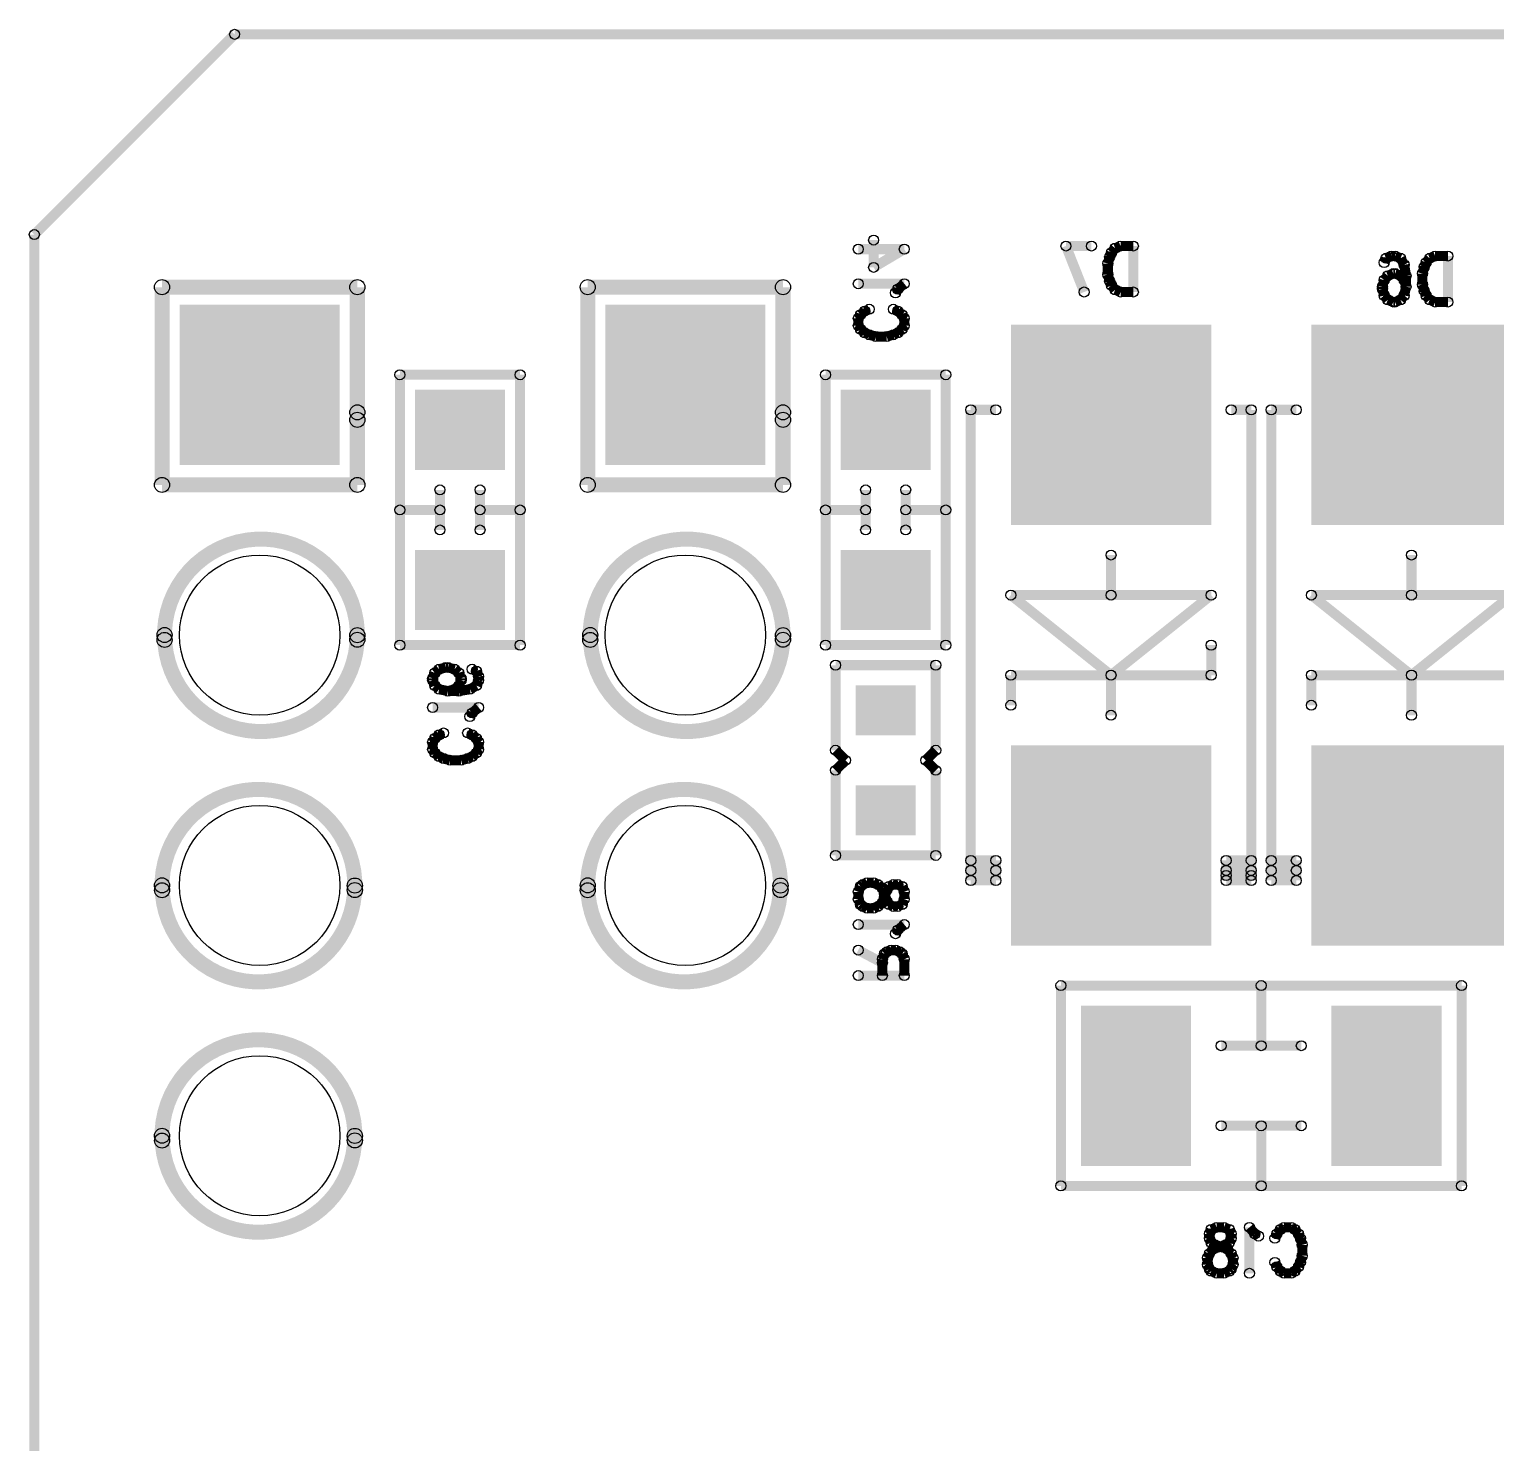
# Model space of a CAD drawing. Extents: x 100 to 134.1, y 89.7 to 148.
# Drawn here: x 99.95 to 114.59, y 133.94 to 148.05 of the extents above; entities that cross this region are included whole.
import ezdxf

# ---------------------------------------------------------------- set-up
doc = ezdxf.new("R2010")
doc.units = 0
doc.layers.get('0').update_dxf_attribs({"linetype": 'CONTINUOUS'})
doc.layers.add('MASK-BOTTOM_PHO', color=4, linetype='CONTINUOUS')
doc.layers.add('SILK-BOTTOM_PHO', color=5, linetype='CONTINUOUS')

# ---------------------------------------------------------------- blocks, each defined once
blk = doc.blocks.new('SQUARE_21')
blk.add_solid([(0.999998, 0.999998), (0.999998, -0.999998), (-0.999998, 0.999998), (-0.999998, -0.999998)])
blk = doc.blocks.new('SQUARE_28')
blk.add_solid([(0.799972, 0.799972), (0.799972, -0.799972), (-0.799972, 0.799972), (-0.799972, -0.799972)])
blk = doc.blocks.new('ROUND_49')
blk.add_circle((0, 0), 0.8)
blk = doc.blocks.new('ROUND_1')
blk.add_circle((0, 0), 0.05)
blk = doc.blocks.new('SQUARE_16')
blk.add_solid([(0.250062, 0.250062), (0.250062, -0.250062), (-0.250062, 0.250062), (-0.250062, -0.250062)])
blk = doc.blocks.new('SQUARE_152')
blk.add_solid([(0.550036, 0.550036), (0.550036, -0.550036), (-0.550036, 0.550036), (-0.550036, -0.550036)])
blk = doc.blocks.new('SQUARE_165')
blk.add_solid([(0.40005, 0.40005), (0.40005, -0.40005), (-0.40005, 0.40005), (-0.40005, -0.40005)])
blk = doc.blocks.new('ROUND_61')
blk.add_circle((0, 0), 0.0751)

msp = doc.modelspace()

# ---------------------------------------------------------------- linework, layer by layer
at = {"layer": 'MASK-BOTTOM_PHO'}
for points, const_width in [([(102.00005, 147.999958), (100.000054, 145.999962)], 0.100076), ([(131.99999, 147.999958), (102.00005, 147.999958)], 0.100076), ([(100.000054, 145.999962), (100.000054, 102.00005)], 0.100076), ([(104.199944, 144.050004), (104.30002, 144.050004)], 0.8001), ([(108.450126, 144.050004), (108.549948, 144.050004)], 0.8001), ([(104.199944, 142.450058), (104.30002, 142.450058)], 0.8001), ([(108.450126, 142.450058), (108.549948, 142.450058)], 0.8001), ([(108.549948, 141.249908), (108.450126, 141.249908)], 0.500124), ([(108.549948, 140.24991), (108.450126, 140.24991)], 0.500124), ([(111.000032, 137.249916), (111.000032, 137.750042)], 1.100072), ([(113.4999, 137.249916), (113.4999, 137.750042)], 1.100072)]:
    msp.add_lwpolyline(points, dxfattribs=dict(at, const_width=const_width))
at = {"layer": 'SILK-BOTTOM_PHO'}
for points, const_width in [([(102.00005, 147.999958), (100.000054, 145.999962)], 0.100076), ([(131.99999, 147.999958), (102.00005, 147.999958)], 0.100076), ([(100.000054, 145.999962), (100.000054, 102.00005)], 0.100076), ([(108.379768, 145.67281), (108.379768, 145.945352)], 0.100076), ([(108.685838, 145.85442), (108.226606, 145.85442)], 0.100076), ([(108.685838, 145.85442), (108.379768, 145.67281)], 0.100076), ([(110.300008, 145.885916), (110.481872, 145.426684)], 0.100076), ([(110.554516, 145.885916), (110.300008, 145.885916)], 0.100076), ([(110.73638, 145.776442), (110.718092, 145.71091)], 0.100076), ([(110.754668, 145.820384), (110.73638, 145.776442)], 0.100076), ([(110.79099, 145.864072), (110.754668, 145.820384)], 0.100076), ([(110.845346, 145.885916), (110.79099, 145.864072)], 0.100076), ([(110.972854, 145.885916), (110.845346, 145.885916)], 0.100076), ([(110.972854, 145.885916), (110.972854, 145.426684)], 0.100076), ([(113.495328, 145.763996), (113.549938, 145.78584)], 0.100076), ([(113.549938, 145.78584), (113.58626, 145.78584)], 0.100076), ([(113.58626, 145.78584), (113.64087, 145.763996)], 0.100076), ([(113.98631, 145.78584), (113.9317, 145.763996)], 0.100076), ([(114.113564, 145.78584), (113.98631, 145.78584)], 0.100076), ([(114.113564, 145.78584), (114.113564, 145.326608)], 0.100076), ([(110.718092, 145.71091), (110.718092, 145.601436)], 0.100076), ([(113.477294, 145.720308), (113.495328, 145.763996)], 0.100076), ([(113.64087, 145.763996), (113.677192, 145.698464)], 0.100076), ([(113.677192, 145.698464), (113.69548, 145.58899)], 0.100076), ([(113.877344, 145.67662), (113.859056, 145.610834)], 0.100076), ([(113.895378, 145.720308), (113.877344, 145.67662)], 0.100076), ([(113.9317, 145.763996), (113.895378, 145.720308)], 0.100076), ([(103.225092, 145.474944), (101.27488, 145.474944)], 0.150114), ([(101.27488, 145.474944), (101.27488, 143.500094)], 0.150114), ([(103.225092, 144.15008), (103.225092, 145.474944)], 0.150114), ([(107.47502, 145.474944), (105.525062, 145.474944)], 0.150114), ([(105.525062, 145.474944), (105.525062, 143.500094)], 0.150114), ([(107.47502, 144.15008), (107.47502, 145.474944)], 0.150114), ([(108.685838, 145.50898), (108.226606, 145.50898)], 0.100076), ([(108.620306, 145.454624), (108.685838, 145.50898)], 0.100076), ([(110.718092, 145.601436), (110.73638, 145.535904)], 0.100076), ([(110.73638, 145.535904), (110.754668, 145.492216)], 0.100076), ([(110.754668, 145.492216), (110.79099, 145.448528)], 0.100076), ([(113.459006, 145.47977), (113.477294, 145.545302)], 0.100076), ([(113.459006, 145.457926), (113.459006, 145.47977)], 0.100076), ([(113.477294, 145.545302), (113.513616, 145.58899)], 0.100076), ([(113.513616, 145.58899), (113.568226, 145.610834)], 0.100076), ([(113.568226, 145.610834), (113.58626, 145.610834)], 0.100076), ([(113.58626, 145.610834), (113.64087, 145.58899)], 0.100076), ([(113.64087, 145.58899), (113.677192, 145.545302)], 0.100076), ([(113.677192, 145.545302), (113.69548, 145.47977)], 0.100076), ([(113.69548, 145.47977), (113.677192, 145.39214)], 0.100076), ([(113.69548, 145.58899), (113.69548, 145.47977)], 0.100076), ([(113.859056, 145.610834), (113.859056, 145.501614)], 0.100076), ([(113.859056, 145.501614), (113.877344, 145.435828)], 0.100076), ([(108.598462, 145.418302), (108.620306, 145.454624)], 0.100076), ([(110.79099, 145.448528), (110.845346, 145.426684)], 0.100076), ([(110.845346, 145.426684), (110.972854, 145.426684)], 0.100076), ([(113.477294, 145.39214), (113.459006, 145.457926)], 0.100076), ([(113.513616, 145.348452), (113.477294, 145.39214)], 0.100076), ([(113.568226, 145.326608), (113.513616, 145.348452)], 0.100076), ([(113.64087, 145.348452), (113.58626, 145.326608)], 0.100076), ([(113.677192, 145.39214), (113.64087, 145.348452)], 0.100076), ([(113.877344, 145.435828), (113.895378, 145.39214)], 0.100076), ([(113.895378, 145.39214), (113.9317, 145.348452)], 0.100076), ([(113.9317, 145.348452), (113.98631, 145.326608)], 0.100076), ([(108.226606, 145.16354), (108.24845, 145.200116)], 0.100076), ([(108.24845, 145.200116), (108.292138, 145.236438)], 0.100076), ([(108.292138, 145.236438), (108.335826, 145.254472)], 0.100076), ([(108.576618, 145.254472), (108.620306, 145.236438)], 0.100076), ([(108.620306, 145.236438), (108.663994, 145.200116)], 0.100076), ([(108.663994, 145.200116), (108.685838, 145.16354)], 0.100076), ([(113.58626, 145.326608), (113.568226, 145.326608)], 0.100076), ([(113.98631, 145.326608), (114.113564, 145.326608)], 0.100076), ([(108.226606, 145.090896), (108.226606, 145.16354)], 0.100076), ([(108.24845, 145.054574), (108.226606, 145.090896)], 0.100076), ([(108.292138, 145.018252), (108.24845, 145.054574)], 0.100076), ([(108.663994, 145.054574), (108.620306, 145.018252)], 0.100076), ([(108.685838, 145.090896), (108.663994, 145.054574)], 0.100076), ([(108.685838, 145.16354), (108.685838, 145.090896)], 0.100076), ([(108.335826, 144.999964), (108.292138, 145.018252)], 0.100076), ([(108.401612, 144.98193), (108.335826, 144.999964)], 0.100076), ([(108.510832, 144.98193), (108.401612, 144.98193)], 0.100076), ([(108.576618, 144.999964), (108.510832, 144.98193)], 0.100076), ([(108.620306, 145.018252), (108.576618, 144.999964)], 0.100076), ([(104.84993, 144.599914), (103.650034, 144.599914)], 0.100076), ([(103.650034, 144.599914), (103.650034, 141.899894)], 0.100076), ([(104.84993, 141.899894), (104.84993, 144.599914)], 0.100076), ([(109.100112, 144.599914), (107.899962, 144.599914)], 0.100076), ([(107.899962, 144.599914), (107.899962, 141.899894)], 0.100076), ([(109.100112, 141.899894), (109.100112, 144.599914)], 0.100076), ([(103.225092, 143.500094), (103.225092, 144.22501)], 0.150114), ([(107.47502, 143.500094), (107.47502, 144.22501)], 0.150114), ([(109.599984, 144.249902), (109.350048, 144.249902)], 0.100076), ([(109.350048, 144.249902), (109.350048, 139.649962)], 0.100076), ([(111.949992, 144.249902), (112.14989, 144.249902)], 0.100076), ([(112.14989, 144.249902), (112.14989, 139.649962)], 0.100076), ([(112.599978, 144.249902), (112.350042, 144.249902)], 0.100076), ([(112.350042, 144.249902), (112.350042, 139.649962)], 0.100076), ([(101.27488, 143.500094), (103.225092, 143.500094)], 0.150114), ([(104.050084, 143.050006), (104.050084, 143.450056)], 0.100076), ([(104.44988, 143.050006), (104.44988, 143.450056)], 0.100076), ([(105.525062, 143.500094), (107.47502, 143.500094)], 0.150114), ([(108.300012, 143.050006), (108.300012, 143.450056)], 0.100076), ([(108.700062, 143.050006), (108.700062, 143.450056)], 0.100076), ([(103.650034, 143.249904), (104.050084, 143.249904)], 0.100076), ([(104.84993, 143.249904), (104.44988, 143.249904)], 0.100076), ([(107.899962, 143.249904), (108.300012, 143.249904)], 0.100076), ([(109.100112, 143.249904), (108.700062, 143.249904)], 0.100076), ([(110.750096, 142.40002), (110.750096, 142.80007)], 0.100076), ([(113.75009, 142.40002), (113.75009, 142.80007)], 0.100076), ([(109.750098, 142.40002), (111.750094, 142.40002)], 0.100076), ([(110.750096, 141.59992), (109.750098, 142.40002)], 0.100076), ([(111.750094, 142.40002), (110.750096, 141.59992)], 0.100076), ([(112.750092, 142.40002), (114.750088, 142.40002)], 0.100076), ([(113.75009, 141.59992), (112.750092, 142.40002)], 0.100076), ([(114.750088, 142.40002), (113.75009, 141.59992)], 0.100076), ([(103.650034, 141.899894), (104.84993, 141.899894)], 0.100076), ([(107.899962, 141.899894), (109.100112, 141.899894)], 0.100076), ([(111.750094, 141.59992), (111.750094, 141.899894)], 0.100076), ([(104.04221, 141.659102), (104.107742, 141.67739)], 0.100076), ([(104.107742, 141.67739), (104.129586, 141.67739)], 0.100076), ([(104.129586, 141.67739), (104.195372, 141.659102)], 0.100076), ([(108.000038, 141.699996), (109.000036, 141.699996)], 0.100076), ([(108.000038, 140.850112), (108.000038, 141.699996)], 0.100076), ([(109.000036, 141.699996), (109.000036, 140.850112)], 0.100076), ([(103.976678, 141.56817), (103.998522, 141.62278)], 0.100076), ([(103.976678, 141.549882), (103.976678, 141.56817)], 0.100076), ([(103.998522, 141.495526), (103.976678, 141.549882)], 0.100076), ([(103.998522, 141.62278), (104.04221, 141.659102)], 0.100076), ([(104.195372, 141.659102), (104.23906, 141.62278)], 0.100076), ([(104.23906, 141.62278), (104.260904, 141.56817)], 0.100076), ([(104.260904, 141.549882), (104.23906, 141.495526)], 0.100076), ([(104.260904, 141.56817), (104.260904, 141.549882)], 0.100076), ([(104.370378, 141.659102), (104.414066, 141.640814)], 0.100076), ([(104.414066, 141.640814), (104.43591, 141.586458)], 0.100076), ([(104.43591, 141.549882), (104.414066, 141.495526)], 0.100076), ([(104.43591, 141.586458), (104.43591, 141.549882)], 0.100076), ([(109.750098, 141.299946), (109.750098, 141.59992)], 0.100076), ([(109.750098, 141.59992), (111.750094, 141.59992)], 0.100076), ([(110.750096, 141.59992), (110.750096, 141.200124)], 0.100076), ([(112.750092, 141.299946), (112.750092, 141.59992)], 0.100076), ([(112.750092, 141.59992), (114.750088, 141.59992)], 0.100076), ([(113.75009, 141.59992), (113.75009, 141.200124)], 0.100076), ([(104.04221, 141.459204), (103.998522, 141.495526)], 0.100076), ([(104.129586, 141.440916), (104.04221, 141.459204)], 0.100076), ([(104.195372, 141.459204), (104.129586, 141.440916)], 0.100076), ([(104.23906, 141.440916), (104.129586, 141.440916)], 0.100076), ([(104.23906, 141.495526), (104.195372, 141.459204)], 0.100076), ([(104.348534, 141.459204), (104.23906, 141.440916)], 0.100076), ([(104.414066, 141.495526), (104.348534, 141.459204)], 0.100076), ([(104.43591, 141.27734), (103.976678, 141.27734)], 0.100076), ([(104.370378, 141.22273), (104.43591, 141.27734)], 0.100076), ([(104.348534, 141.186408), (104.370378, 141.22273)], 0.100076), ([(103.976678, 140.9319), (103.998522, 140.968222)], 0.100076), ([(103.998522, 140.968222), (104.04221, 141.004544)], 0.100076), ([(104.04221, 141.004544), (104.085898, 141.022832)], 0.100076), ([(104.326436, 141.022832), (104.370378, 141.004544)], 0.100076), ([(104.370378, 141.004544), (104.414066, 140.968222)], 0.100076), ([(104.414066, 140.968222), (104.43591, 140.9319)], 0.100076), ([(103.976678, 140.859002), (103.976678, 140.9319)], 0.100076), ([(103.998522, 140.82268), (103.976678, 140.859002)], 0.100076), ([(104.04221, 140.786358), (103.998522, 140.82268)], 0.100076), ([(104.414066, 140.82268), (104.370378, 140.786358)], 0.100076), ([(104.43591, 140.859002), (104.414066, 140.82268)], 0.100076), ([(104.43591, 140.9319), (104.43591, 140.859002)], 0.100076), ([(108.100114, 140.750036), (108.000038, 140.850112)], 0.100076), ([(109.000036, 140.850112), (108.89996, 140.750036)], 0.100076), ([(104.085898, 140.76807), (104.04221, 140.786358)], 0.100076), ([(104.151684, 140.750036), (104.085898, 140.76807)], 0.100076), ([(104.260904, 140.750036), (104.151684, 140.750036)], 0.100076), ([(104.326436, 140.76807), (104.260904, 140.750036)], 0.100076), ([(104.370378, 140.786358), (104.326436, 140.76807)], 0.100076), ([(108.000038, 140.64996), (108.100114, 140.750036)], 0.100076), ([(108.000038, 139.800076), (108.000038, 140.64996)], 0.100076), ([(108.89996, 140.750036), (109.000036, 140.64996)], 0.100076), ([(109.000036, 140.64996), (109.000036, 139.800076)], 0.100076), ([(109.000036, 139.800076), (108.000038, 139.800076)], 0.100076), ([(109.350048, 139.750038), (109.350048, 139.549886)], 0.100076), ([(109.599984, 139.750038), (109.350048, 139.750038)], 0.100076), ([(109.350048, 139.649962), (109.599984, 139.649962)], 0.100076), ([(109.599984, 139.549886), (109.599984, 139.750038)], 0.100076), ([(111.899954, 139.750038), (111.899954, 139.549886)], 0.100076), ([(112.14989, 139.750038), (111.899954, 139.750038)], 0.100076), ([(112.14989, 139.649962), (111.899954, 139.649962)], 0.100076), ([(112.14989, 139.549886), (112.14989, 139.750038)], 0.100076), ([(112.350042, 139.750038), (112.350042, 139.549886)], 0.100076), ([(112.599978, 139.750038), (112.350042, 139.750038)], 0.100076), ([(112.350042, 139.649962), (112.599978, 139.649962)], 0.100076), ([(112.599978, 139.549886), (112.599978, 139.750038)], 0.100076), ([(108.24845, 139.490958), (108.226606, 139.436348)], 0.100076), ([(108.270294, 139.508992), (108.24845, 139.490958)], 0.100076), ([(108.313982, 139.52728), (108.270294, 139.508992)], 0.100076), ([(108.379768, 139.52728), (108.313982, 139.52728)], 0.100076), ([(108.423456, 139.508992), (108.379768, 139.52728)], 0.100076), ([(108.467144, 139.47267), (108.423456, 139.508992)], 0.100076), ([(108.510832, 139.454636), (108.53293, 139.490958)], 0.100076), ([(108.53293, 139.490958), (108.576618, 139.508992)], 0.100076), ([(108.576618, 139.508992), (108.620306, 139.508992)], 0.100076), ([(108.620306, 139.508992), (108.663994, 139.490958)], 0.100076), ([(108.663994, 139.490958), (108.685838, 139.436348)], 0.100076), ([(109.350048, 139.549886), (109.599984, 139.549886)], 0.100076), ([(111.899954, 139.599924), (112.14989, 139.599924)], 0.100076), ([(111.899954, 139.549886), (112.14989, 139.549886)], 0.100076), ([(112.350042, 139.549886), (112.599978, 139.549886)], 0.100076), ([(108.226606, 139.436348), (108.226606, 139.363704)], 0.100076), ([(108.226606, 139.363704), (108.24845, 139.309094)], 0.100076), ([(108.423456, 139.290806), (108.467144, 139.327382)], 0.100076), ([(108.488988, 139.41806), (108.467144, 139.47267)], 0.100076), ([(108.467144, 139.327382), (108.488988, 139.381738)], 0.100076), ([(108.488988, 139.381738), (108.510832, 139.454636)], 0.100076), ([(108.510832, 139.345416), (108.488988, 139.41806)], 0.100076), ([(108.53293, 139.309094), (108.510832, 139.345416)], 0.100076), ([(108.685838, 139.363704), (108.663994, 139.309094)], 0.100076), ([(108.685838, 139.436348), (108.685838, 139.363704)], 0.100076), ([(108.24845, 139.309094), (108.270294, 139.290806)], 0.100076), ([(108.270294, 139.290806), (108.313982, 139.272772)], 0.100076), ([(108.313982, 139.272772), (108.379768, 139.272772)], 0.100076), ([(108.379768, 139.272772), (108.423456, 139.290806)], 0.100076), ([(108.576618, 139.290806), (108.53293, 139.309094)], 0.100076), ([(108.620306, 139.290806), (108.576618, 139.290806)], 0.100076), ([(108.663994, 139.309094), (108.620306, 139.290806)], 0.100076), ([(108.685838, 139.109196), (108.226606, 139.109196)], 0.100076), ([(108.598462, 139.018264), (108.620306, 139.054586)], 0.100076), ([(108.620306, 139.054586), (108.685838, 139.109196)], 0.100076), ([(108.467144, 138.72718), (108.226606, 138.854434)], 0.100076), ([(108.488988, 138.818112), (108.467144, 138.763756)], 0.100076), ([(108.467144, 138.763756), (108.467144, 138.599926)], 0.100076), ([(108.510832, 138.8364), (108.488988, 138.818112)], 0.100076), ([(108.554774, 138.854434), (108.510832, 138.8364)], 0.100076), ([(108.598462, 138.854434), (108.554774, 138.854434)], 0.100076), ([(108.64215, 138.8364), (108.598462, 138.854434)], 0.100076), ([(108.663994, 138.818112), (108.64215, 138.8364)], 0.100076), ([(108.685838, 138.763756), (108.663994, 138.818112)], 0.100076), ([(108.685838, 138.599926), (108.685838, 138.763756)], 0.100076), ([(108.685838, 138.599926), (108.226606, 138.599926)], 0.100076), ([(114.249962, 138.500104), (110.24997, 138.500104)], 0.100076), ([(110.24997, 138.500104), (110.24997, 136.500108)], 0.100076), ([(112.249966, 138.500104), (112.249966, 137.899902)], 0.100076), ([(114.249962, 136.500108), (114.249962, 138.500104)], 0.100076), ([(112.650016, 137.899902), (111.849916, 137.899902)], 0.100076), ([(112.650016, 137.100056), (111.849916, 137.100056)], 0.100076), ([(112.249966, 137.100056), (112.249966, 136.500108)], 0.100076), ([(110.24997, 136.500108), (114.249962, 136.500108)], 0.100076), ([(111.731806, 136.020302), (111.750094, 136.06399)], 0.100076), ([(111.731806, 135.976614), (111.731806, 136.020302)], 0.100076), ([(111.750094, 135.932926), (111.731806, 135.976614)], 0.100076), ([(111.750094, 136.06399), (111.80445, 136.085834)], 0.100076), ([(111.80445, 136.085834), (111.877348, 136.085834)], 0.100076), ([(111.877348, 136.085834), (111.931704, 136.06399)], 0.100076), ([(111.931704, 136.06399), (111.949992, 136.020302)], 0.100076), ([(111.949992, 135.976614), (111.931704, 135.932926)], 0.100076), ([(111.949992, 136.020302), (111.949992, 135.976614)], 0.100076), ([(112.186466, 136.020302), (112.131856, 136.085834)], 0.100076), ([(112.131856, 136.085834), (112.131856, 135.626602)], 0.100076), ([(112.222788, 135.998458), (112.186466, 136.020302)], 0.100076), ([(112.386364, 135.976614), (112.404652, 136.020302)], 0.100076), ([(112.404652, 136.020302), (112.440974, 136.06399)], 0.100076), ([(112.440974, 136.06399), (112.477296, 136.085834)], 0.100076), ([(112.477296, 136.085834), (112.54994, 136.085834)], 0.100076), ([(112.54994, 136.085834), (112.586262, 136.06399)], 0.100076), ([(112.586262, 136.06399), (112.622838, 136.020302)], 0.100076), ([(112.622838, 136.020302), (112.640872, 135.976614)], 0.100076), ([(112.640872, 135.976614), (112.65916, 135.910828)], 0.100076), ([(111.731806, 135.823452), (111.713518, 135.779764)], 0.100076), ([(111.768128, 135.86714), (111.731806, 135.823452)], 0.100076), ([(111.786416, 135.910828), (111.750094, 135.932926)], 0.100076), ([(111.822738, 135.888984), (111.768128, 135.86714)], 0.100076), ([(111.85906, 135.888984), (111.786416, 135.910828)], 0.100076), ([(111.895382, 135.910828), (111.822738, 135.888984)], 0.100076), ([(111.91367, 135.86714), (111.85906, 135.888984)], 0.100076), ([(111.931704, 135.932926), (111.895382, 135.910828)], 0.100076), ([(111.949992, 135.823452), (111.91367, 135.86714)], 0.100076), ([(111.96828, 135.779764), (111.949992, 135.823452)], 0.100076), ([(112.65916, 135.910828), (112.65916, 135.801608)], 0.100076), ([(111.713518, 135.779764), (111.713518, 135.713978)], 0.100076), ([(111.713518, 135.713978), (111.731806, 135.67029)], 0.100076), ([(111.731806, 135.67029), (111.750094, 135.648446)], 0.100076), ([(111.931704, 135.648446), (111.949992, 135.67029)], 0.100076), ([(111.949992, 135.67029), (111.96828, 135.713978)], 0.100076), ([(111.96828, 135.713978), (111.96828, 135.779764)], 0.100076), ([(112.404652, 135.692134), (112.386364, 135.735822)], 0.100076), ([(112.440974, 135.648446), (112.404652, 135.692134)], 0.100076), ([(112.622838, 135.692134), (112.586262, 135.648446)], 0.100076), ([(112.640872, 135.735822), (112.622838, 135.692134)], 0.100076), ([(112.65916, 135.801608), (112.640872, 135.735822)], 0.100076), ([(111.750094, 135.648446), (111.80445, 135.626602)], 0.100076), ([(111.80445, 135.626602), (111.877348, 135.626602)], 0.100076), ([(111.877348, 135.626602), (111.931704, 135.648446)], 0.100076), ([(112.477296, 135.626602), (112.440974, 135.648446)], 0.100076), ([(112.54994, 135.626602), (112.477296, 135.626602)], 0.100076), ([(112.586262, 135.648446), (112.54994, 135.626602)], 0.100076)]:
    msp.add_lwpolyline(points, dxfattribs=dict(at, const_width=const_width))
at = {"layer": 'SILK-BOTTOM_PHO', "const_width": 0.150114}
for points in [[(103.225092, 141.953996, 1.0454509), (101.300026, 141.952218)], [(107.47502, 141.953996, 1.0454531), (105.549954, 141.952218)], [(101.300026, 142.000986, 1.000792), (103.225092, 141.999462)], [(105.549954, 142.000986, 1.000792), (107.47502, 141.999462)], [(103.199946, 139.453874, 1.0455753), (101.275134, 139.45235)], [(107.450128, 139.453874, 1.0455973), (105.525062, 139.45235)], [(101.27488, 139.501118, 1.000924), (103.199946, 139.49934)], [(105.525062, 139.501118, 1.0009241), (107.449874, 139.49934)], [(103.199946, 136.954006, 1.0454787), (101.275134, 136.952228)], [(101.27488, 137.000996, 1.000792), (103.199946, 136.999472)]]:
    msp.add_lwpolyline(points, format="xyb", dxfattribs=at)

# ---------------------------------------------------------------- block references
at = {"layer": 'MASK-BOTTOM_PHO'}
for name, p in [('ROUND_1', (102.00005, 147.999958)), ('ROUND_1', (100.000054, 145.999962)), ('SQUARE_28', (102.249986, 144.500092)), ('SQUARE_28', (106.499914, 144.500092)), ('SQUARE_21', (110.750096, 144.100042)), ('SQUARE_21', (113.75009, 144.100042)), ('SQUARE_165', (104.199944, 144.050004)), ('SQUARE_165', (104.30002, 144.050004)), ('SQUARE_165', (108.450126, 144.050004)), ('SQUARE_165', (108.549948, 144.050004)), ('ROUND_49', (102.249986, 141.99997)), ('SQUARE_165', (104.199944, 142.450058)), ('SQUARE_165', (104.30002, 142.450058)), ('ROUND_49', (106.499914, 141.99997)), ('SQUARE_165', (108.450126, 142.450058)), ('SQUARE_165', (108.549948, 142.450058)), ('SQUARE_16', (108.450126, 141.249908)), ('SQUARE_16', (108.549948, 141.249908)), ('SQUARE_21', (110.750096, 139.899898)), ('SQUARE_21', (113.75009, 139.899898)), ('SQUARE_16', (108.450126, 140.24991)), ('SQUARE_16', (108.549948, 140.24991)), ('ROUND_49', (102.249986, 139.500102)), ('ROUND_49', (106.499914, 139.500102)), ('SQUARE_152', (111.000032, 137.750042)), ('SQUARE_152', (113.4999, 137.750042)), ('ROUND_49', (102.249986, 136.99998)), ('SQUARE_152', (111.000032, 137.249916)), ('SQUARE_152', (113.4999, 137.249916))]:
    msp.add_blockref(name, p, dxfattribs=at)
at = {"layer": 'SILK-BOTTOM_PHO'}
for name, p in [('ROUND_1', (102.00005, 147.999958)), ('ROUND_1', (100.000054, 145.999962)), ('ROUND_1', (108.379768, 145.945352)), ('ROUND_1', (108.226606, 145.85442)), ('ROUND_1', (108.685838, 145.85442)), ('ROUND_1', (108.685838, 145.85442)), ('ROUND_1', (110.300008, 145.885916)), ('ROUND_1', (110.300008, 145.885916)), ('ROUND_1', (110.554516, 145.885916)), ('ROUND_1', (110.73638, 145.776442)), ('ROUND_1', (110.754668, 145.820384)), ('ROUND_1', (110.79099, 145.864072)), ('ROUND_1', (110.845346, 145.885916)), ('ROUND_1', (110.972854, 145.885916)), ('ROUND_1', (110.972854, 145.885916)), ('ROUND_1', (113.549938, 145.78584)), ('ROUND_1', (113.58626, 145.78584)), ('ROUND_1', (113.98631, 145.78584)), ('ROUND_1', (114.113564, 145.78584)), ('ROUND_1', (114.113564, 145.78584)), ('ROUND_1', (108.379768, 145.67281)), ('ROUND_1', (110.718092, 145.71091)), ('ROUND_1', (113.477294, 145.720308)), ('ROUND_1', (113.495328, 145.763996)), ('ROUND_1', (113.64087, 145.763996)), ('ROUND_1', (113.677192, 145.698464)), ('ROUND_1', (113.877344, 145.67662)), ('ROUND_1', (113.895378, 145.720308)), ('ROUND_1', (113.9317, 145.763996)), ('ROUND_61', (101.27488, 145.474944)), ('ROUND_61', (103.225092, 145.474944)), ('ROUND_61', (105.525062, 145.474944)), ('ROUND_61', (107.47502, 145.474944)), ('ROUND_1', (108.226606, 145.50898)), ('ROUND_1', (108.685838, 145.50898)), ('ROUND_1', (110.718092, 145.601436)), ('ROUND_1', (110.718092, 145.601436)), ('ROUND_1', (110.73638, 145.535904)), ('ROUND_1', (110.754668, 145.492216)), ('ROUND_1', (113.459006, 145.47977)), ('ROUND_1', (113.477294, 145.545302)), ('ROUND_1', (113.513616, 145.58899)), ('ROUND_1', (113.568226, 145.610834)), ('ROUND_1', (113.58626, 145.610834)), ('ROUND_1', (113.64087, 145.58899)), ('ROUND_1', (113.677192, 145.545302)), ('ROUND_1', (113.69548, 145.58899)), ('ROUND_1', (113.69548, 145.47977)), ('ROUND_1', (113.69548, 145.47977)), ('ROUND_1', (113.859056, 145.610834)), ('ROUND_1', (113.859056, 145.501614)), ('ROUND_1', (108.598462, 145.418302)), ('ROUND_1', (108.620306, 145.454624)), ('ROUND_1', (110.481872, 145.426684)), ('ROUND_1', (110.79099, 145.448528)), ('ROUND_1', (110.845346, 145.426684)), ('ROUND_1', (110.972854, 145.426684)), ('ROUND_1', (110.972854, 145.426684)), ('ROUND_1', (113.459006, 145.457926)), ('ROUND_1', (113.477294, 145.39214)), ('ROUND_1', (113.513616, 145.348452)), ('ROUND_1', (113.64087, 145.348452)), ('ROUND_1', (113.677192, 145.39214)), ('ROUND_1', (113.877344, 145.435828)), ('ROUND_1', (113.895378, 145.39214)), ('ROUND_1', (113.9317, 145.348452)), ('ROUND_1', (108.24845, 145.200116)), ('ROUND_1', (108.292138, 145.236438)), ('ROUND_1', (108.335826, 145.254472)), ('ROUND_1', (108.576618, 145.254472)), ('ROUND_1', (108.620306, 145.236438)), ('ROUND_1', (108.663994, 145.200116)), ('ROUND_1', (113.568226, 145.326608)), ('ROUND_1', (113.58626, 145.326608)), ('ROUND_1', (113.98631, 145.326608)), ('ROUND_1', (114.113564, 145.326608)), ('ROUND_1', (114.113564, 145.326608)), ('ROUND_1', (108.226606, 145.16354)), ('ROUND_1', (108.226606, 145.090896)), ('ROUND_1', (108.24845, 145.054574)), ('ROUND_1', (108.663994, 145.054574)), ('ROUND_1', (108.685838, 145.16354)), ('ROUND_1', (108.685838, 145.090896)), ('ROUND_1', (108.292138, 145.018252)), ('ROUND_1', (108.335826, 144.999964)), ('ROUND_1', (108.401612, 144.98193)), ('ROUND_1', (108.510832, 144.98193)), ('ROUND_1', (108.576618, 144.999964)), ('ROUND_1', (108.620306, 145.018252)), ('ROUND_1', (103.650034, 144.599914)), ('ROUND_1', (104.84993, 144.599914)), ('ROUND_1', (107.899962, 144.599914)), ('ROUND_1', (109.100112, 144.599914)), ('ROUND_61', (103.225092, 144.22501)), ('ROUND_61', (103.225092, 144.15008)), ('ROUND_61', (107.47502, 144.22501)), ('ROUND_61', (107.47502, 144.15008)), ('ROUND_1', (109.350048, 144.249902)), ('ROUND_1', (109.599984, 144.249902)), ('ROUND_1', (111.949992, 144.249902)), ('ROUND_1', (112.14989, 144.249902)), ('ROUND_1', (112.350042, 144.249902)), ('ROUND_1', (112.599978, 144.249902)), ('ROUND_61', (101.27488, 143.500094)), ('ROUND_61', (103.225092, 143.500094)), ('ROUND_1', (104.050084, 143.450056)), ('ROUND_1', (104.44988, 143.450056)), ('ROUND_61', (105.525062, 143.500094)), ('ROUND_61', (107.47502, 143.500094)), ('ROUND_1', (108.300012, 143.450056)), ('ROUND_1', (108.700062, 143.450056)), ('ROUND_1', (103.650034, 143.249904)), ('ROUND_1', (104.050084, 143.249904)), ('ROUND_1', (104.44988, 143.249904)), ('ROUND_1', (104.84993, 143.249904)), ('ROUND_1', (107.899962, 143.249904)), ('ROUND_1', (108.300012, 143.249904)), ('ROUND_1', (108.700062, 143.249904)), ('ROUND_1', (109.100112, 143.249904)), ('ROUND_1', (104.050084, 143.050006)), ('ROUND_1', (104.44988, 143.050006)), ('ROUND_1', (108.300012, 143.050006)), ('ROUND_1', (108.700062, 143.050006)), ('ROUND_1', (110.750096, 142.80007)), ('ROUND_1', (113.75009, 142.80007)), ('ROUND_1', (109.750098, 142.40002)), ('ROUND_1', (109.750098, 142.40002)), ('ROUND_1', (110.750096, 142.40002)), ('ROUND_1', (111.750094, 142.40002)), ('ROUND_1', (112.750092, 142.40002)), ('ROUND_1', (112.750092, 142.40002)), ('ROUND_1', (113.75009, 142.40002)), ('ROUND_61', (101.300026, 142.000986)), ('ROUND_61', (101.300026, 141.952218)), ('ROUND_61', (103.225092, 141.999462)), ('ROUND_61', (103.225092, 141.953996)), ('ROUND_61', (105.549954, 142.000986)), ('ROUND_61', (105.549954, 141.952218)), ('ROUND_61', (107.47502, 141.999462)), ('ROUND_61', (107.47502, 141.953996)), ('ROUND_1', (103.650034, 141.899894)), ('ROUND_1', (104.84993, 141.899894)), ('ROUND_1', (104.84993, 141.899894)), ('ROUND_1', (107.899962, 141.899894)), ('ROUND_1', (109.100112, 141.899894)), ('ROUND_1', (109.100112, 141.899894)), ('ROUND_1', (111.750094, 141.899894)), ('ROUND_1', (104.107742, 141.67739)), ('ROUND_1', (104.129586, 141.67739)), ('ROUND_1', (108.000038, 141.699996)), ('ROUND_1', (108.000038, 141.699996)), ('ROUND_1', (109.000036, 141.699996)), ('ROUND_1', (103.976678, 141.56817)), ('ROUND_1', (103.976678, 141.549882)), ('ROUND_1', (103.998522, 141.62278)), ('ROUND_1', (104.04221, 141.659102)), ('ROUND_1', (104.195372, 141.659102)), ('ROUND_1', (104.23906, 141.62278)), ('ROUND_1', (104.260904, 141.56817)), ('ROUND_1', (104.260904, 141.549882)), ('ROUND_1', (104.370378, 141.659102)), ('ROUND_1', (104.414066, 141.640814)), ('ROUND_1', (104.43591, 141.586458)), ('ROUND_1', (104.43591, 141.549882)), ('ROUND_1', (109.750098, 141.59992)), ('ROUND_1', (110.750096, 141.59992)), ('ROUND_1', (110.750096, 141.59992)), ('ROUND_1', (111.750094, 141.59992)), ('ROUND_1', (112.750092, 141.59992)), ('ROUND_1', (113.75009, 141.59992)), ('ROUND_1', (113.75009, 141.59992)), ('ROUND_1', (103.998522, 141.495526)), ('ROUND_1', (104.04221, 141.459204)), ('ROUND_1', (104.129586, 141.440916)), ('ROUND_1', (104.129586, 141.440916)), ('ROUND_1', (104.195372, 141.459204)), ('ROUND_1', (104.23906, 141.495526)), ('ROUND_1', (104.23906, 141.440916)), ('ROUND_1', (104.348534, 141.459204)), ('ROUND_1', (104.414066, 141.495526)), ('ROUND_1', (103.976678, 141.27734)), ('ROUND_1', (104.43591, 141.27734)), ('ROUND_1', (109.750098, 141.299946)), ('ROUND_1', (112.750092, 141.299946)), ('ROUND_1', (104.348534, 141.186408)), ('ROUND_1', (104.370378, 141.22273)), ('ROUND_1', (110.750096, 141.200124)), ('ROUND_1', (113.75009, 141.200124)), ('ROUND_1', (103.998522, 140.968222)), ('ROUND_1', (104.04221, 141.004544)), ('ROUND_1', (104.085898, 141.022832)), ('ROUND_1', (104.326436, 141.022832)), ('ROUND_1', (104.370378, 141.004544)), ('ROUND_1', (104.414066, 140.968222)), ('ROUND_1', (103.976678, 140.9319)), ('ROUND_1', (103.976678, 140.859002)), ('ROUND_1', (103.998522, 140.82268)), ('ROUND_1', (104.414066, 140.82268)), ('ROUND_1', (104.43591, 140.9319)), ('ROUND_1', (104.43591, 140.859002)), ('ROUND_1', (108.000038, 140.850112)), ('ROUND_1', (109.000036, 140.850112)), ('ROUND_1', (104.04221, 140.786358)), ('ROUND_1', (104.085898, 140.76807)), ('ROUND_1', (104.151684, 140.750036)), ('ROUND_1', (104.260904, 140.750036)), ('ROUND_1', (104.326436, 140.76807)), ('ROUND_1', (104.326436, 140.76807)), ('ROUND_1', (104.370378, 140.786358)), ('ROUND_1', (108.000038, 140.64996)), ('ROUND_1', (108.100114, 140.750036)), ('ROUND_1', (108.89996, 140.750036)), ('ROUND_1', (109.000036, 140.64996)), ('ROUND_1', (108.000038, 139.800076)), ('ROUND_1', (109.000036, 139.800076)), ('ROUND_1', (109.350048, 139.750038)), ('ROUND_1', (109.350048, 139.750038)), ('ROUND_1', (109.350048, 139.649962)), ('ROUND_1', (109.350048, 139.649962)), ('ROUND_1', (109.599984, 139.750038)), ('ROUND_1', (109.599984, 139.649962)), ('ROUND_1', (111.899954, 139.750038)), ('ROUND_1', (111.899954, 139.750038)), ('ROUND_1', (111.899954, 139.649962)), ('ROUND_1', (112.14989, 139.750038)), ('ROUND_1', (112.14989, 139.649962)), ('ROUND_1', (112.350042, 139.750038)), ('ROUND_1', (112.350042, 139.750038)), ('ROUND_1', (112.350042, 139.649962)), ('ROUND_1', (112.350042, 139.649962)), ('ROUND_1', (112.599978, 139.750038)), ('ROUND_1', (112.599978, 139.649962)), ('ROUND_61', (101.27488, 139.501118)), ('ROUND_61', (101.275134, 139.45235)), ('ROUND_61', (103.199946, 139.49934)), ('ROUND_61', (103.199946, 139.453874)), ('ROUND_61', (105.525062, 139.501118)), ('ROUND_61', (105.525062, 139.45235)), ('ROUND_61', (107.449874, 139.49934)), ('ROUND_61', (107.450128, 139.453874)), ('ROUND_1', (108.24845, 139.490958)), ('ROUND_1', (108.270294, 139.508992)), ('ROUND_1', (108.313982, 139.52728)), ('ROUND_1', (108.379768, 139.52728)), ('ROUND_1', (108.423456, 139.508992)), ('ROUND_1', (108.53293, 139.490958)), ('ROUND_1', (108.576618, 139.508992)), ('ROUND_1', (108.620306, 139.508992)), ('ROUND_1', (108.663994, 139.490958)), ('ROUND_1', (109.350048, 139.549886)), ('ROUND_1', (109.599984, 139.549886)), ('ROUND_1', (111.899954, 139.599924)), ('ROUND_1', (111.899954, 139.549886)), ('ROUND_1', (112.14989, 139.599924)), ('ROUND_1', (112.14989, 139.549886)), ('ROUND_1', (112.350042, 139.549886)), ('ROUND_1', (112.599978, 139.549886)), ('ROUND_1', (108.226606, 139.436348)), ('ROUND_1', (108.226606, 139.363704)), ('ROUND_1', (108.467144, 139.47267)), ('ROUND_1', (108.467144, 139.327382)), ('ROUND_1', (108.488988, 139.41806)), ('ROUND_1', (108.488988, 139.381738)), ('ROUND_1', (108.510832, 139.454636)), ('ROUND_1', (108.510832, 139.345416)), ('ROUND_1', (108.685838, 139.436348)), ('ROUND_1', (108.685838, 139.363704)), ('ROUND_1', (108.685838, 139.363704)), ('ROUND_1', (108.24845, 139.309094)), ('ROUND_1', (108.270294, 139.290806)), ('ROUND_1', (108.313982, 139.272772)), ('ROUND_1', (108.379768, 139.272772)), ('ROUND_1', (108.423456, 139.290806)), ('ROUND_1', (108.53293, 139.309094)), ('ROUND_1', (108.576618, 139.290806)), ('ROUND_1', (108.620306, 139.290806)), ('ROUND_1', (108.663994, 139.309094)), ('ROUND_1', (108.226606, 139.109196)), ('ROUND_1', (108.620306, 139.054586)), ('ROUND_1', (108.685838, 139.109196)), ('ROUND_1', (108.598462, 139.018264)), ('ROUND_1', (108.226606, 138.854434)), ('ROUND_1', (108.467144, 138.763756)), ('ROUND_1', (108.488988, 138.818112)), ('ROUND_1', (108.510832, 138.8364)), ('ROUND_1', (108.554774, 138.854434)), ('ROUND_1', (108.598462, 138.854434)), ('ROUND_1', (108.64215, 138.8364)), ('ROUND_1', (108.663994, 138.818112)), ('ROUND_1', (108.685838, 138.763756)), ('ROUND_1', (108.226606, 138.599926)), ('ROUND_1', (108.467144, 138.72718)), ('ROUND_1', (108.467144, 138.599926)), ('ROUND_1', (108.685838, 138.599926)), ('ROUND_1', (108.685838, 138.599926)), ('ROUND_1', (110.24997, 138.500104)), ('ROUND_1', (112.249966, 138.500104)), ('ROUND_1', (114.249962, 138.500104)), ('ROUND_1', (114.249962, 138.500104)), ('ROUND_1', (111.849916, 137.899902)), ('ROUND_1', (112.249966, 137.899902)), ('ROUND_1', (112.650016, 137.899902)), ('ROUND_61', (101.27488, 137.000996)), ('ROUND_61', (103.199946, 136.999472)), ('ROUND_1', (111.849916, 137.100056)), ('ROUND_1', (112.249966, 137.100056)), ('ROUND_1', (112.650016, 137.100056)), ('ROUND_61', (101.275134, 136.952228)), ('ROUND_61', (103.199946, 136.954006)), ('ROUND_1', (110.24997, 136.500108)), ('ROUND_1', (112.249966, 136.500108)), ('ROUND_1', (114.249962, 136.500108)), ('ROUND_1', (111.731806, 136.020302)), ('ROUND_1', (111.731806, 135.976614)), ('ROUND_1', (111.750094, 136.06399)), ('ROUND_1', (111.80445, 136.085834)), ('ROUND_1', (111.877348, 136.085834)), ('ROUND_1', (111.877348, 136.085834)), ('ROUND_1', (111.931704, 136.06399)), ('ROUND_1', (111.949992, 136.020302)), ('ROUND_1', (111.949992, 135.976614)), ('ROUND_1', (112.131856, 136.085834)), ('ROUND_1', (112.186466, 136.020302)), ('ROUND_1', (112.222788, 135.998458)), ('ROUND_1', (112.386364, 135.976614)), ('ROUND_1', (112.404652, 136.020302)), ('ROUND_1', (112.440974, 136.06399)), ('ROUND_1', (112.477296, 136.085834)), ('ROUND_1', (112.54994, 136.085834)), ('ROUND_1', (112.586262, 136.06399)), ('ROUND_1', (112.622838, 136.020302)), ('ROUND_1', (112.640872, 135.976614)), ('ROUND_1', (111.731806, 135.823452)), ('ROUND_1', (111.750094, 135.932926)), ('ROUND_1', (111.768128, 135.86714)), ('ROUND_1', (111.786416, 135.910828)), ('ROUND_1', (111.822738, 135.888984)), ('ROUND_1', (111.85906, 135.888984)), ('ROUND_1', (111.895382, 135.910828)), ('ROUND_1', (111.91367, 135.86714)), ('ROUND_1', (111.931704, 135.932926)), ('ROUND_1', (111.949992, 135.823452)), ('ROUND_1', (112.65916, 135.910828)), ('ROUND_1', (111.713518, 135.779764)), ('ROUND_1', (111.713518, 135.713978)), ('ROUND_1', (111.731806, 135.67029)), ('ROUND_1', (111.949992, 135.67029)), ('ROUND_1', (111.96828, 135.779764)), ('ROUND_1', (111.96828, 135.713978)), ('ROUND_1', (112.386364, 135.735822)), ('ROUND_1', (112.404652, 135.692134)), ('ROUND_1', (112.622838, 135.692134)), ('ROUND_1', (112.640872, 135.735822)), ('ROUND_1', (112.65916, 135.801608)), ('ROUND_1', (111.750094, 135.648446)), ('ROUND_1', (111.80445, 135.626602)), ('ROUND_1', (111.877348, 135.626602)), ('ROUND_1', (111.931704, 135.648446)), ('ROUND_1', (112.131856, 135.626602)), ('ROUND_1', (112.440974, 135.648446)), ('ROUND_1', (112.477296, 135.626602)), ('ROUND_1', (112.54994, 135.626602)), ('ROUND_1', (112.586262, 135.648446))]:
    msp.add_blockref(name, p, dxfattribs=at)

doc.saveas('drawing.dxf')
